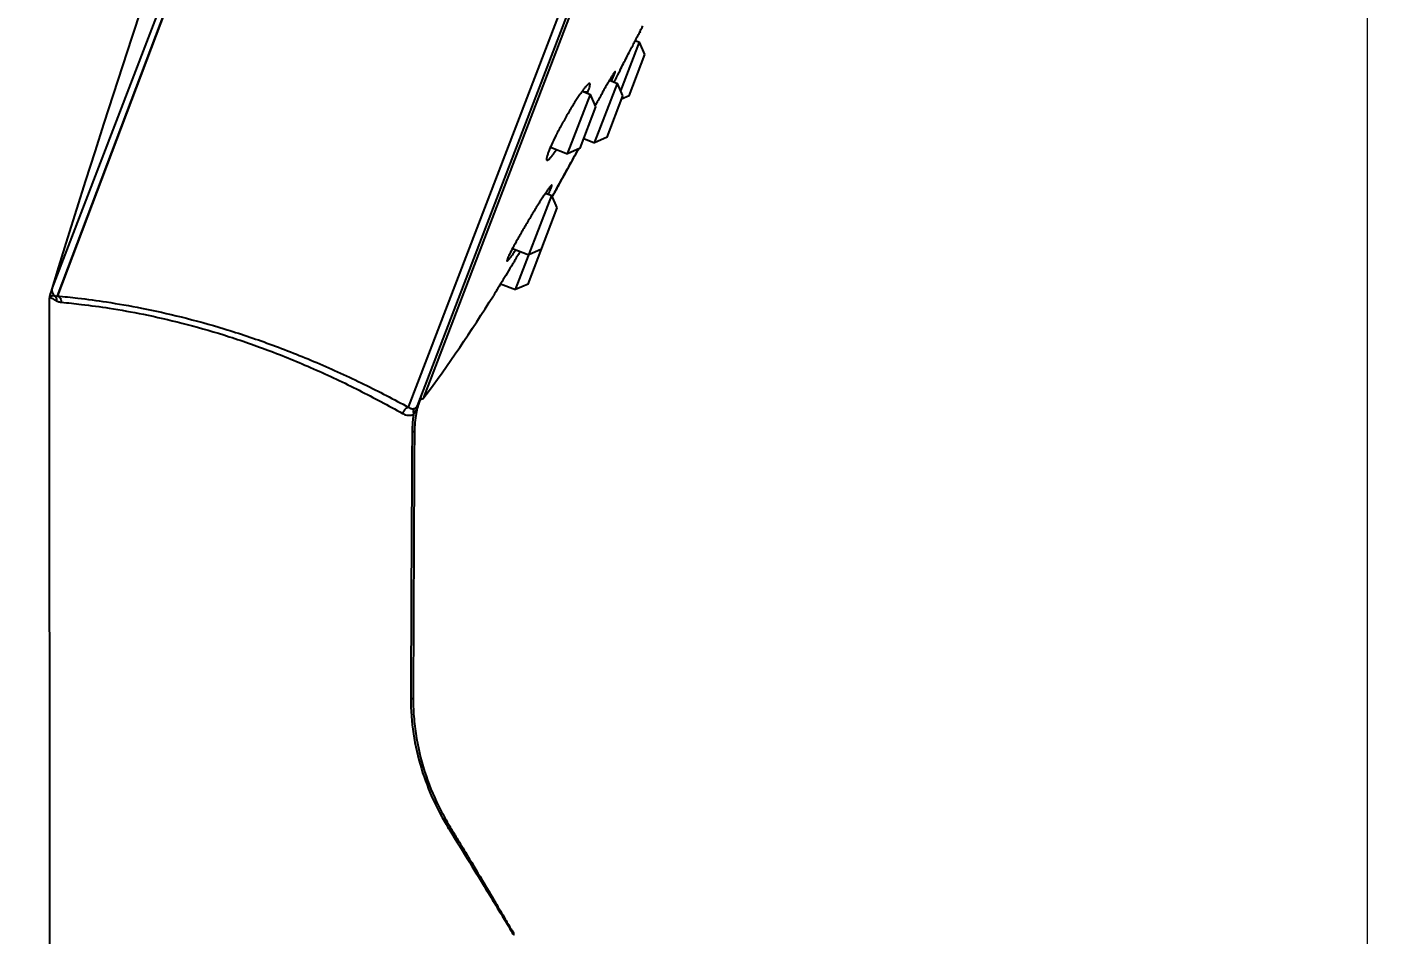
# Model space of a CAD drawing. Extents: x 0 to 1239, y 0 to 509.
# Drawn here: x 266.9 to 337.9, y 174.9 to 222.6 of the extents above; entities that cross this region are included whole.
import ezdxf

# ---------------------------------------------------------------- set-up
doc = ezdxf.new("R2010")
doc.units = 0
doc.header["$LTSCALE"] = 10
doc.header["$MEASUREMENT"] = 0
doc.header["$PDMODE"] = 3
doc.header["$PDSIZE"] = -10
doc.layers.get('0').update_dxf_attribs({"linetype": 'CONTINUOUS'})
doc.layers.get('DEFPOINTS').update_dxf_attribs({"linetype": 'CONTINUOUS'})
doc.layers.add('CAXA3', color=7, linetype='CONTINUOUS', lineweight=25)
doc.styles.add('Daelim Dimension', font='')
doc.styles.get('Daelim Dimension').set_extended_font_data('NanumGothic')
doc.dimstyles.new('DEFAULT', dxfattribs={"dimscale": 2, "dimtxt": 2, "dimasz": 2, "dimexe": 0, "dimexo": 2, "dimgap": 1, "dimtad": 1, "dimdec": 1, "dimzin": 9, "dimdsep": 46, "dimtxsty": 'Daelim Dimension', "dimcen": 0.5, "dimclrd": 252, "dimclre": 252, "dimclrt": 3, "dimadec": 1, "dimazin": 0, "dimtfac": 1, "dimtdec": 1, "dimtix": 1, "dimtmove": 0, "dimatfit": 3, "dimfxl": 1, "dimtolj": 1, "dimtzin": 1, "dimlwd": 9, "dimlwe": 9, "dimarcsym": 0})

# ---------------------------------------------------------------- blocks, each defined once
blk = doc.blocks.new('*D5')
at = {"color": 5, "linetype": 'ByBlock', "lineweight": 9, "ltscale": 0.5, "transparency": 16777216}
for p, q in [((300.707, 303.115), (229.721, 303.115)), ((229.721, 299.115), (229.721, 75.93)), ((266.61, 71.93), (229.721, 71.93))]:
    blk.add_line(p, q, dxfattribs=at)
at = {"color": 5, "ltscale": 0.5, "transparency": 16777216}
for points in [[(229.055, 299.115), (230.388, 299.115), (229.721, 303.115)], [(229.055, 75.93), (230.388, 75.93), (229.721, 71.93)]]:
    blk.add_solid(points, dxfattribs=at)
at = {"layer": 'DEFPOINTS', "color": 0, "ltscale": 0.5, "transparency": 16777216}
for p in [(304.707, 303.115), (229.721, 71.93), (270.61, 71.93)]:
    blk.add_point(p, dxfattribs=at)
at = {"color": 7, "ltscale": 0.5, "transparency": 16777216, "insert": (224.451, 187.523), "char_height": 6, "attachment_point": 5, "rotation": 90, "style": 'Daelim Dimension'}
blk.add_mtext('\\A1;231', dxfattribs=at)
blk = doc.blocks.new('*D6')
at = {"color": 5, "linetype": 'ByBlock', "lineweight": 9, "ltscale": 0.5, "transparency": 16777216}
for p, q in [((315.072, 247.297), (337.252, 247.297)), ((337.252, 243.297), (337.252, 75.945)), ((293.901, 71.945), (337.252, 71.945))]:
    blk.add_line(p, q, dxfattribs=at)
at = {"color": 5, "ltscale": 0.5, "transparency": 16777216}
for points in [[(336.585, 243.297), (337.919, 243.297), (337.252, 247.297)], [(336.585, 75.945), (337.919, 75.945), (337.252, 71.945)]]:
    blk.add_solid(points, dxfattribs=at)
at = {"layer": 'DEFPOINTS', "color": 0, "ltscale": 0.5, "transparency": 16777216}
for p in [(311.072, 247.297), (289.901, 71.945), (337.252, 71.945)]:
    blk.add_point(p, dxfattribs=at)
at = {"color": 7, "ltscale": 0.5, "transparency": 16777216, "insert": (332.02, 159.621), "char_height": 6, "attachment_point": 5, "rotation": 90, "style": 'Daelim Dimension'}
blk.add_mtext('\\A1;175', dxfattribs=at)

msp = doc.modelspace()

# ---------------------------------------------------------------- linework, layer by layer
at = {"ltscale": 0.5}
for p, q in [((268.457, 208.466), (286.325, 255.686)), ((286.903, 202.616), (304.825, 249.411))]:
    msp.add_line(p, q, dxfattribs=at)
at = {"layer": 'CAXA3', "color": 7, "linetype": 'Continuous', "lineweight": 25}
for p, q in [((304.193, 302.907), (268.189, 208.898)), ((304.193, 302.907), (268.457, 208.466)), ((286.903, 202.616), (322.747, 296.206)), ((287.37, 202.699), (322.981, 295.682)), ((287.701, 203.126), (322.53, 294.067)), ((298.044, 219.242), (299.024, 221.801)), ((298.81, 221.883), (299.024, 221.801)), ((299.317, 221.145), (299.024, 221.801)), ((298.486, 218.977), (299.317, 221.145)), ((296.673, 216.513), (297.869, 219.635)), ((297.449, 219.796), (297.869, 219.635)), ((297.731, 220.145), (297.65, 220.122)), ((298.161, 218.98), (297.869, 219.635)), ((295.254, 215.932), (296.45, 219.053)), ((296.019, 219.219), (296.45, 219.053)), ((296.325, 219.198), (296.149, 219.169)), ((296.742, 218.398), (296.45, 219.053)), ((297.328, 216.806), (298.161, 218.98)), ((298.486, 218.977), (298.093, 218.801)), ((295.91, 216.225), (296.742, 218.398)), ((296.104, 216.731), (296.673, 216.513)), ((297.328, 216.806), (296.673, 216.513)), ((294.351, 216.279), (295.254, 215.932)), ((295.91, 216.225), (295.254, 215.932)), ((294.403, 214.181), (294.293, 214.154)), ((292.522, 208.799), (294.418, 213.748)), ((294.095, 213.871), (294.418, 213.748)), ((294.71, 213.092), (294.418, 213.748)), ((293.178, 209.091), (294.71, 213.092)), ((292.361, 210.957), (293.222, 210.627)), ((293.878, 210.919), (293.222, 210.627)), ((291.736, 209.1), (292.522, 208.799)), ((293.178, 209.091), (292.522, 208.799)), ((268.135, 82.589), (268.039, 208.373))]:
    msp.add_line(p, q, dxfattribs=at)
for centre, radius, start, end in [((982.576, -10.862), 747.432, 155.178284, 162.933725), ((268.445, 208.373), 0.406, 162.95944, 180.06835), ((287.539, 203.249), 0.203, 260.03572, 322.85282)]:
    msp.add_arc(centre, radius, start, end, dxfattribs=at)
for points in [[(299.056, 222.359), (299.091, 222.429), (299.126, 222.499), (299.162, 222.569)], [(299.162, 222.569), (299.178, 222.601), (299.194, 222.634), (299.211, 222.666)], [(299.056, 222.36), (299.091, 222.342), (299.021, 222.291), (299.003, 222.257)], [(297.683, 220.029), (297.7, 220.068), (297.716, 220.106), (297.731, 220.145)], [(297.721, 219.771), (297.709, 219.749), (297.698, 219.727), (297.686, 219.705)], [(296.292, 219.114), (296.303, 219.142), (296.314, 219.17), (296.325, 219.198)], [(296.814, 218.664), (296.779, 218.6), (296.744, 218.535), (296.71, 218.471)], [(296.118, 216.725), (296.114, 216.718), (296.11, 216.711), (296.106, 216.704)], [(295.745, 216.044), (295.771, 216.091), (295.797, 216.139), (295.823, 216.186)], [(295.823, 216.186), (295.797, 216.14), (295.772, 216.094), (295.747, 216.048)], [(294.355, 214.065), (294.372, 214.103), (294.388, 214.142), (294.403, 214.181)], [(294.445, 213.687), (294.449, 213.694), (294.453, 213.7), (294.456, 213.707)], [(294.456, 213.707), (294.469, 213.729), (294.481, 213.751), (294.493, 213.774)], [(294.465, 213.722), (294.462, 213.717), (294.459, 213.712), (294.456, 213.707)], [(292.143, 210.524), (292.126, 210.487), (292.11, 210.449), (292.096, 210.412)], [(268.04, 208.376), (268.039, 208.375), (268.039, 208.374), (268.039, 208.373)], [(268.058, 208.496), (268.057, 208.494), (268.057, 208.493), (268.056, 208.492)], [(268.28, 208.481), (268.289, 208.48), (268.298, 208.478), (268.307, 208.476)], [(287.701, 203.126), (289.004, 204.847), (290.207, 206.645), (291.354, 208.474)], [(287.21, 202.557), (287.188, 202.538), (287.172, 202.511), (287.163, 202.484)], [(287.384, 202.66), (287.351, 202.536), (287.323, 202.412), (287.3, 202.287)], [(287.359, 202.615), (287.361, 202.623), (287.364, 202.631), (287.366, 202.639)], [(287.366, 202.639), (287.393, 202.726), (287.421, 202.812), (287.451, 202.898)], [(287.393, 202.694), (287.39, 202.682), (287.387, 202.671), (287.384, 202.66)], [(287.403, 202.729), (287.4, 202.717), (287.396, 202.705), (287.393, 202.694)], [(287.541, 203.146), (287.489, 203.009), (287.443, 202.87), (287.403, 202.729)], [(287.451, 202.898), (287.465, 202.94), (287.48, 202.982), (287.495, 203.024)], [(287.495, 203.024), (287.51, 203.064), (287.525, 203.105), (287.541, 203.146)], [(287.109, 201.804), (287.095, 201.65), (287.088, 201.495), (287.087, 201.34)], [(287.133, 202.029), (287.123, 201.954), (287.115, 201.879), (287.109, 201.804)], [(287.11, 202.227), (287.129, 202.234), (287.148, 202.241), (287.167, 202.249)], [(287.167, 202.249), (287.154, 202.176), (287.143, 202.103), (287.133, 202.029)], [(287.163, 202.484), (287.157, 202.467), (287.153, 202.45), (287.151, 202.433)], [(287.234, 201.822), (287.219, 201.661), (287.211, 201.5), (287.209, 201.338)], [(287.3, 202.287), (287.271, 202.133), (287.249, 201.978), (287.234, 201.822)], [(287.144, 187.324), (287.143, 187.137), (287.147, 186.951), (287.155, 186.765)], [(288.805, 181.048), (288.889, 180.898), (288.975, 180.75), (289.064, 180.603)], [(288.969, 180.547), (288.99, 180.513), (289.011, 180.479), (289.032, 180.445)], [(289.064, 180.603), (289.085, 180.569), (289.105, 180.535), (289.126, 180.502)], [(289.126, 180.502), (289.162, 180.441), (289.199, 180.38), (289.236, 180.319)], [(289.236, 180.319), (289.286, 180.237), (289.336, 180.155), (289.386, 180.072)], [(292.378, 175.053), (292.382, 175.047), (292.386, 175.04), (292.39, 175.033)], [(292.39, 175.033), (292.403, 175.01), (292.414, 174.986), (292.421, 174.961)], [(292.413, 174.911), (292.419, 174.9), (292.426, 174.889), (292.432, 174.879)]]:
    msp.add_open_spline(points, degree=3, dxfattribs=at)
for points, knots in [([(298.01, 220.331), (298.069, 220.446), (298.186, 220.673), (298.357, 221.005), (298.519, 221.318), (298.667, 221.605), (298.795, 221.853), (298.914, 222.084), (298.977, 222.207), (299.088, 222.422), (299.021, 222.291), (299.003, 222.257)], [0, 0, 0, 0, 0.387757, 0.765907, 1.122277, 1.444499, 1.730355, 1.976776, 2.169561, 2.283242, 2.399357, 2.399357, 2.399357, 2.399357]), ([(298.01, 220.331), (297.922, 220.161), (297.825, 219.974), (297.729, 219.788), (297.721, 219.771)], [0, 0, 0, 0, 0.5752771, 0.6297604, 0.6297604, 0.6297604, 0.6297604]), ([(296.389, 219.631), (296.382, 219.629), (296.353, 219.614), (296.302, 219.57), (296.23, 219.493), (296.142, 219.386), (296.044, 219.256), (295.976, 219.16), (295.942, 219.111)], [0, 0, 0, 0, 0.0235124, 0.09537, 0.2009058, 0.3398876, 0.5115546, 0.6909515, 0.6909515, 0.6909515, 0.6909515]), ([(296.325, 219.198), (296.344, 219.248), (296.376, 219.338), (296.409, 219.445), (296.425, 219.515), (296.431, 219.554), (296.433, 219.586), (296.43, 219.61), (296.422, 219.627), (296.406, 219.635), (296.395, 219.633), (296.389, 219.631), (296.389, 219.631)], [0, 0, 0, 0, 0.1612384, 0.2865757, 0.3355719, 0.3755795, 0.4069197, 0.4302541, 0.447186, 0.4615924, 0.4790356, 0.4794862, 0.4794862, 0.4794862, 0.4794862]), ([(297.566, 219.991), (297.554, 219.972), (297.512, 219.901), (297.434, 219.772), (297.331, 219.594), (297.216, 219.393), (297.091, 219.17), (296.956, 218.925), (296.863, 218.754), (296.814, 218.664)], [0, 0, 0, 0, 0.068782, 0.246474, 0.452495, 0.684983, 0.941765, 1.219007, 1.525489, 1.525489, 1.525489, 1.525489]), ([(297.558, 219.754), (297.582, 219.805), (297.624, 219.896), (297.665, 219.988), (297.683, 220.029)], [0, 0, 0, 0, 0.1672418, 0.3022397, 0.3022397, 0.3022397, 0.3022397]), ([(297.754, 220.255), (297.751, 220.254), (297.744, 220.248), (297.732, 220.237), (297.715, 220.216), (297.694, 220.187), (297.669, 220.151), (297.639, 220.107), (297.605, 220.053), (297.58, 220.013), (297.566, 219.991)], [0, 0, 0, 0, 0.0073415, 0.025213, 0.0519678, 0.0875842, 0.1319397, 0.1848793, 0.2462334, 0.3245446, 0.3245446, 0.3245446, 0.3245446]), ([(297.731, 220.145), (297.736, 220.158), (297.744, 220.181), (297.754, 220.212), (297.759, 220.232), (297.761, 220.244), (297.76, 220.25), (297.759, 220.254), (297.756, 220.255), (297.754, 220.255), (297.754, 220.255)], [0, 0, 0, 0, 0.0420507, 0.0742201, 0.0966903, 0.1044077, 0.1099257, 0.1135928, 0.1164889, 0.1188396, 0.1188396, 0.1188396, 0.1188396]), ([(295.942, 219.111), (295.937, 219.104), (295.889, 219.034), (295.793, 218.892), (295.654, 218.676), (295.452, 218.353), (295.197, 217.922), (294.903, 217.398), (294.638, 216.893), (294.42, 216.442), (294.298, 216.161), (294.249, 216.034)], [0, 0, 0, 0, 0.023752, 0.256037, 0.51453, 0.79487, 1.398733, 2.015046, 2.598636, 3.110291, 3.516951, 3.516951, 3.516951, 3.516951]), ([(294.249, 216.034), (294.23, 215.985), (294.198, 215.896), (294.166, 215.789), (294.151, 215.718), (294.146, 215.677), (294.145, 215.647), (294.147, 215.63), (294.149, 215.625)], [0, 0, 0, 0, 0.1587596, 0.2845302, 0.3344151, 0.3755161, 0.4079963, 0.4251356, 0.4251356, 0.4251356, 0.4251356]), ([(295.747, 216.048), (295.667, 215.902), (295.501, 215.6), (295.251, 215.146), (295.008, 214.704), (294.792, 214.314), (294.624, 214.01), (294.52, 213.823), (294.474, 213.739), (294.465, 213.722)], [0, 0, 0, 0, 0.498061, 1.033791, 1.555035, 2.013501, 2.370242, 2.595967, 2.655868, 2.655868, 2.655868, 2.655868]), ([(294.493, 213.774), (294.53, 213.839), (294.623, 214.008), (294.791, 214.311), (295.006, 214.701), (295.25, 215.143), (295.499, 215.596), (295.665, 215.898), (295.745, 216.044)], [0, 0, 0, 0, 0.224712, 0.580781, 1.03843, 1.559405, 2.094406, 2.592383, 2.592383, 2.592383, 2.592383]), ([(294.553, 215.978), (294.563, 215.99), (294.605, 216.048), (294.647, 216.107), (294.678, 216.153)], [0, 0, 0, 0, 0.0476676, 0.2153826, 0.2153826, 0.2153826, 0.2153826]), ([(294.149, 215.625), (294.149, 215.623), (294.152, 215.614), (294.159, 215.602), (294.177, 215.594), (294.199, 215.599), (294.238, 215.618), (294.296, 215.667), (294.377, 215.753), (294.465, 215.861), (294.525, 215.94), (294.553, 215.978)], [0, 0, 0, 0, 0.0073779, 0.0256075, 0.0419763, 0.0621762, 0.0896409, 0.171022, 0.2897819, 0.4454209, 0.5869398, 0.5869398, 0.5869398, 0.5869398]), ([(294.207, 214.035), (294.193, 214.015), (294.145, 213.946), (294.059, 213.818), (293.944, 213.643), (293.817, 213.444), (293.679, 213.224), (293.479, 212.899), (293.219, 212.469), (292.914, 211.95), (292.632, 211.456), (292.394, 211.025), (292.237, 210.721), (292.161, 210.564), (292.143, 210.524)], [0, 0, 0, 0, 0.070753, 0.25266, 0.463028, 0.6997, 0.960275, 1.241121, 1.845416, 2.466408, 3.04928, 3.552158, 3.94244, 4.075135, 4.075135, 4.075135, 4.075135]), ([(294.42, 214.292), (294.417, 214.292), (294.41, 214.287), (294.395, 214.276), (294.375, 214.256), (294.351, 214.228), (294.322, 214.192), (294.289, 214.149), (294.25, 214.095), (294.222, 214.057), (294.207, 214.035)], [0, 0, 0, 0, 0.007094, 0.0264375, 0.054647, 0.0917995, 0.1377981, 0.1924879, 0.2556915, 0.3359834, 0.3359834, 0.3359834, 0.3359834]), ([(294.236, 213.817), (294.257, 213.859), (294.297, 213.941), (294.336, 214.024), (294.355, 214.065)], [0, 0, 0, 0, 0.1384284, 0.2747158, 0.2747158, 0.2747158, 0.2747158]), ([(294.403, 214.181), (294.408, 214.194), (294.417, 214.217), (294.426, 214.248), (294.43, 214.27), (294.432, 214.286), (294.425, 214.293), (294.421, 214.293), (294.42, 214.292)], [0, 0, 0, 0, 0.0420552, 0.0742959, 0.096955, 0.1106637, 0.1184366, 0.1227928, 0.1227928, 0.1227928, 0.1227928]), ([(292.096, 210.412), (292.091, 210.399), (292.083, 210.376), (292.073, 210.345), (292.069, 210.323), (292.068, 210.311), (292.07, 210.307)], [0, 0, 0, 0, 0.0412842, 0.0733843, 0.0963373, 0.1085562, 0.1085562, 0.1085562, 0.1085562]), ([(292.07, 210.307), (292.07, 210.306), (292.071, 210.303), (292.078, 210.297), (292.092, 210.303), (292.108, 210.315), (292.13, 210.336), (292.157, 210.365), (292.188, 210.403), (292.225, 210.448), (292.265, 210.501), (292.293, 210.539), (292.307, 210.559)], [0, 0, 0, 0, 0.0022131, 0.010843, 0.0228479, 0.0432107, 0.0729871, 0.1124617, 0.1616137, 0.220327, 0.2884578, 0.3614432, 0.3614432, 0.3614432, 0.3614432]), ([(292.307, 210.559), (292.325, 210.584), (292.381, 210.662), (292.457, 210.772), (292.514, 210.858), (292.535, 210.89)], [0, 0, 0, 0, 0.0906745, 0.2887235, 0.4018703, 0.4018703, 0.4018703, 0.4018703]), ([(292.763, 210.803), (292.731, 210.75), (292.652, 210.617), (292.535, 210.422), (292.45, 210.28), (292.412, 210.218)], [0, 0, 0, 0, 0.1856898, 0.4640076, 0.6818121, 0.6818121, 0.6818121, 0.6818121]), ([(292.412, 210.218), (292.4, 210.197), (292.337, 210.093), (292.179, 209.83), (291.951, 209.453), (291.711, 209.059), (291.53, 208.761), (291.417, 208.577), (291.366, 208.495), (291.354, 208.474)], [0, 0, 0, 0, 0.073203, 0.365442, 0.921139, 1.394138, 1.749202, 1.96758, 2.040064, 2.040064, 2.040064, 2.040064]), ([(268.058, 208.432), (268.053, 208.417), (268.047, 208.399), (268.041, 208.38), (268.04, 208.376)], [0, 0, 0, 0, 0.04708501, 0.05875708, 0.05875708, 0.05875708, 0.05875708]), ([(268.075, 208.552), (268.071, 208.539), (268.065, 208.513), (268.059, 208.473), (268.058, 208.446), (268.058, 208.432)], [0, 0, 0, 0, 0.0403845, 0.0807819, 0.1212043, 0.1212043, 0.1212043, 0.1212043]), ([(268.075, 208.552), (268.07, 208.537), (268.065, 208.518), (268.059, 208.499), (268.058, 208.496)], [0, 0, 0, 0, 0.04710579, 0.0587203, 0.0587203, 0.0587203, 0.0587203]), ([(268.058, 208.432), (268.07, 208.442), (268.099, 208.458), (268.146, 208.476), (268.199, 208.485), (268.244, 208.486), (268.271, 208.483), (268.28, 208.481)], [0, 0, 0, 0, 0.0468987, 0.0981522, 0.1516275, 0.2060256, 0.2335101, 0.2335101, 0.2335101, 0.2335101]), ([(268.058, 208.432), (268.071, 208.416), (268.107, 208.385), (268.171, 208.344), (268.233, 208.31), (268.272, 208.289), (268.286, 208.281)], [0, 0, 0, 0, 0.0629948, 0.1401051, 0.2280176, 0.2750193, 0.2750193, 0.2750193, 0.2750193]), ([(268.189, 208.898), (268.179, 208.873), (268.158, 208.808), (268.119, 208.692), (268.091, 208.602), (268.075, 208.552)], [0, 0, 0, 0, 0.0799419, 0.2061034, 0.3642912, 0.3642912, 0.3642912, 0.3642912]), ([(268.189, 208.898), (268.174, 208.849), (268.162, 208.744), (268.205, 208.593), (268.269, 208.509), (268.307, 208.476)], [0, 0, 0, 0, 0.1545227, 0.3091423, 0.4632135, 0.4632135, 0.4632135, 0.4632135]), ([(268.286, 208.281), (268.3, 208.274), (268.344, 208.25), (268.388, 208.227), (268.418, 208.211)], [0, 0, 0, 0, 0.0485273, 0.1491507, 0.1491507, 0.1491507, 0.1491507]), ([(268.307, 208.476), (268.331, 208.454), (268.373, 208.402), (268.411, 208.31), (268.418, 208.244), (268.418, 208.211)], [0, 0, 0, 0, 0.0975758, 0.1959865, 0.2953535, 0.2953535, 0.2953535, 0.2953535]), ([(268.307, 208.476), (268.321, 208.471), (268.352, 208.465), (268.403, 208.461), (268.438, 208.464), (268.457, 208.466)], [0, 0, 0, 0, 0.0438072, 0.0941794, 0.15104, 0.15104, 0.15104, 0.15104]), ([(268.418, 208.211), (268.441, 208.198), (268.492, 208.174), (268.577, 208.148), (268.638, 208.138), (268.67, 208.135)], [0, 0, 0, 0, 0.0797054, 0.1683769, 0.2653999, 0.2653999, 0.2653999, 0.2653999]), ([(268.457, 208.466), (268.815, 208.433), (269.677, 208.342), (271.151, 208.143), (272.964, 207.826), (275.029, 207.366), (277.28, 206.744), (279.66, 205.947), (282.112, 204.976), (284.544, 203.861), (286.131, 203.038), (286.903, 202.616)], [0, 0, 0, 0, 1.079039, 2.598136, 4.463957, 6.597919, 8.943603, 11.465829, 14.12647, 16.850242, 19.489609, 19.489609, 19.489609, 19.489609]), ([(268.457, 208.466), (268.499, 208.449), (268.577, 208.395), (268.653, 208.276), (268.671, 208.182), (268.67, 208.135)], [0, 0, 0, 0, 0.1367044, 0.2758461, 0.4170086, 0.4170086, 0.4170086, 0.4170086]), ([(268.67, 208.135), (269.02, 208.103), (269.86, 208.014), (271.297, 207.817), (273.061, 207.502), (275.068, 207.044), (277.252, 206.423), (279.561, 205.627), (281.936, 204.655), (284.295, 203.539), (285.834, 202.715), (286.583, 202.293)], [0, 0, 0, 0, 1.053219, 2.534126, 4.351297, 6.427516, 8.708426, 11.161014, 13.750042, 16.405056, 18.985778, 18.985778, 18.985778, 18.985778]), ([(286.903, 202.616), (286.862, 202.616), (286.769, 202.571), (286.662, 202.455), (286.605, 202.35), (286.583, 202.293)], [0, 0, 0, 0, 0.1233326, 0.2910446, 0.47668, 0.47668, 0.47668, 0.47668]), ([(286.903, 202.616), (286.921, 202.604), (286.959, 202.581), (287.02, 202.556), (287.084, 202.542), (287.148, 202.541), (287.19, 202.55), (287.21, 202.557)], [0, 0, 0, 0, 0.0661165, 0.1318305, 0.1968601, 0.2607569, 0.3238821, 0.3238821, 0.3238821, 0.3238821]), ([(287.167, 202.249), (287.179, 202.262), (287.202, 202.29), (287.234, 202.336), (287.264, 202.387), (287.29, 202.439), (287.313, 202.49), (287.333, 202.541), (287.348, 202.582), (287.356, 202.607), (287.359, 202.615)], [0, 0, 0, 0, 0.0527541, 0.1095586, 0.1689249, 0.2280211, 0.2845802, 0.3387884, 0.3906092, 0.4162511, 0.4162511, 0.4162511, 0.4162511]), ([(287.21, 202.557), (287.221, 202.561), (287.252, 202.573), (287.297, 202.599), (287.342, 202.642), (287.362, 202.678), (287.37, 202.699)], [0, 0, 0, 0, 0.0353555, 0.1001692, 0.1535556, 0.2215399, 0.2215399, 0.2215399, 0.2215399]), ([(287.37, 202.699), (287.365, 202.687), (287.359, 202.667), (287.368, 202.649), (287.372, 202.644)], [0, 0, 0, 0, 0.03959123, 0.0578172, 0.0578172, 0.0578172, 0.0578172]), ([(286.583, 202.293), (286.618, 202.273), (286.691, 202.239), (286.807, 202.207), (286.928, 202.195), (287.03, 202.206), (287.09, 202.221), (287.11, 202.227)], [0, 0, 0, 0, 0.1194089, 0.2399659, 0.361567, 0.4836308, 0.5456448, 0.5456448, 0.5456448, 0.5456448]), ([(287.151, 202.433), (287.148, 202.414), (287.145, 202.352), (287.155, 202.29), (287.167, 202.249)], [0, 0, 0, 0, 0.0575676, 0.1856837, 0.1856837, 0.1856837, 0.1856837]), ([(287.087, 201.34), (287.077, 199.781), (287.059, 196.661), (287.037, 191.99), (287.024, 188.877), (287.018, 187.325)], [0, 0, 0, 0, 4.676243, 9.359676, 14.015085, 14.015085, 14.015085, 14.015085]), ([(287.087, 201.34), (287.11, 201.34), (287.128, 201.339), (287.227, 201.339), (287.209, 201.338)], [0, 0, 0, 0, 0.0707641, 0.122937, 0.122937, 0.122937, 0.122937]), ([(287.209, 201.338), (287.2, 199.779), (287.183, 196.66), (287.161, 191.988), (287.149, 188.875), (287.143, 187.324)], [0, 0, 0, 0, 4.676394, 9.359542, 14.014768, 14.014768, 14.014768, 14.014768]), ([(287.018, 187.325), (287.042, 187.325), (287.074, 187.313), (287.146, 187.343), (287.148, 187.324)], [0, 0, 0, 0, 0.0744414, 0.1357202, 0.1357202, 0.1357202, 0.1357202]), ([(287.018, 187.325), (287.016, 186.704), (287.109, 185.455), (287.525, 183.641), (288.159, 181.995), (288.696, 180.995), (288.969, 180.547)], [0, 0, 0, 0, 1.863798, 3.743293, 5.568897, 7.143272, 7.143272, 7.143272, 7.143272]), ([(287.155, 186.765), (287.17, 186.419), (287.258, 185.392), (287.613, 183.734), (288.209, 182.185), (288.653, 181.321), (288.805, 181.048)], [0, 0, 0, 0, 1.040808, 3.091028, 5.065218, 6.004713, 6.004713, 6.004713, 6.004713]), ([(289.032, 180.445), (289.047, 180.465), (289.07, 180.505), (289.08, 180.563), (289.07, 180.593), (289.064, 180.603)], [0, 0, 0, 0, 0.0766875, 0.137192, 0.170072, 0.170072, 0.170072, 0.170072]), ([(289.032, 180.445), (289.394, 179.862), (290.047, 178.806), (290.916, 177.385), (291.576, 176.299), (291.946, 175.685), (292.097, 175.436)], [0, 0, 0, 0, 2.058708, 3.723165, 4.998337, 5.872086, 5.872086, 5.872086, 5.872086]), ([(289.386, 180.072), (289.553, 179.796), (290.014, 179.032), (290.708, 177.874), (291.405, 176.702), (291.87, 175.916), (292.101, 175.524), (292.161, 175.421)], [0, 0, 0, 0, 0.969454, 2.674957, 4.050034, 5.059962, 5.416375, 5.416375, 5.416375, 5.416375]), ([(292.097, 175.436), (292.182, 175.295), (292.287, 175.12), (292.392, 174.945), (292.413, 174.911)], [0, 0, 0, 0, 0.4925731, 0.6129201, 0.6129201, 0.6129201, 0.6129201]), ([(292.161, 175.421), (292.204, 175.349), (292.277, 175.226), (292.349, 175.103), (292.378, 175.053)], [0, 0, 0, 0, 0.2530532, 0.4270122, 0.4270122, 0.4270122, 0.4270122])]:
    msp.add_open_spline(points, degree=3, knots=knots, dxfattribs=at)

# ---------------------------------------------------------------- dimensions: what is measured, and where the dimension line sits
at = {"ltscale": 0.5}
for base, p1, p2, picture, middle in [((229.721, 71.93), (304.707, 303.115), (270.61, 71.93), '*D5', (224.451, 187.523)), ((337.252, 71.945), (311.072, 247.297), (289.901, 71.945), '*D6', (332.02, 159.621))]:
    dim = msp.add_linear_dim(base=base, p1=p1, p2=p2, angle=90, dimstyle='DEFAULT', override={"dimtxt": 3, "dimdec": 0, "dimclrd": 5, "dimclre": 5, "dimclrt": 7, "dimfxl": 1.25, "dimarcsym": 1}, dxfattribs=at)
    dim.commit()
    dim.dimension.update_dxf_attribs({"geometry": picture, "text_midpoint": middle})

doc.saveas('drawing.dxf')
